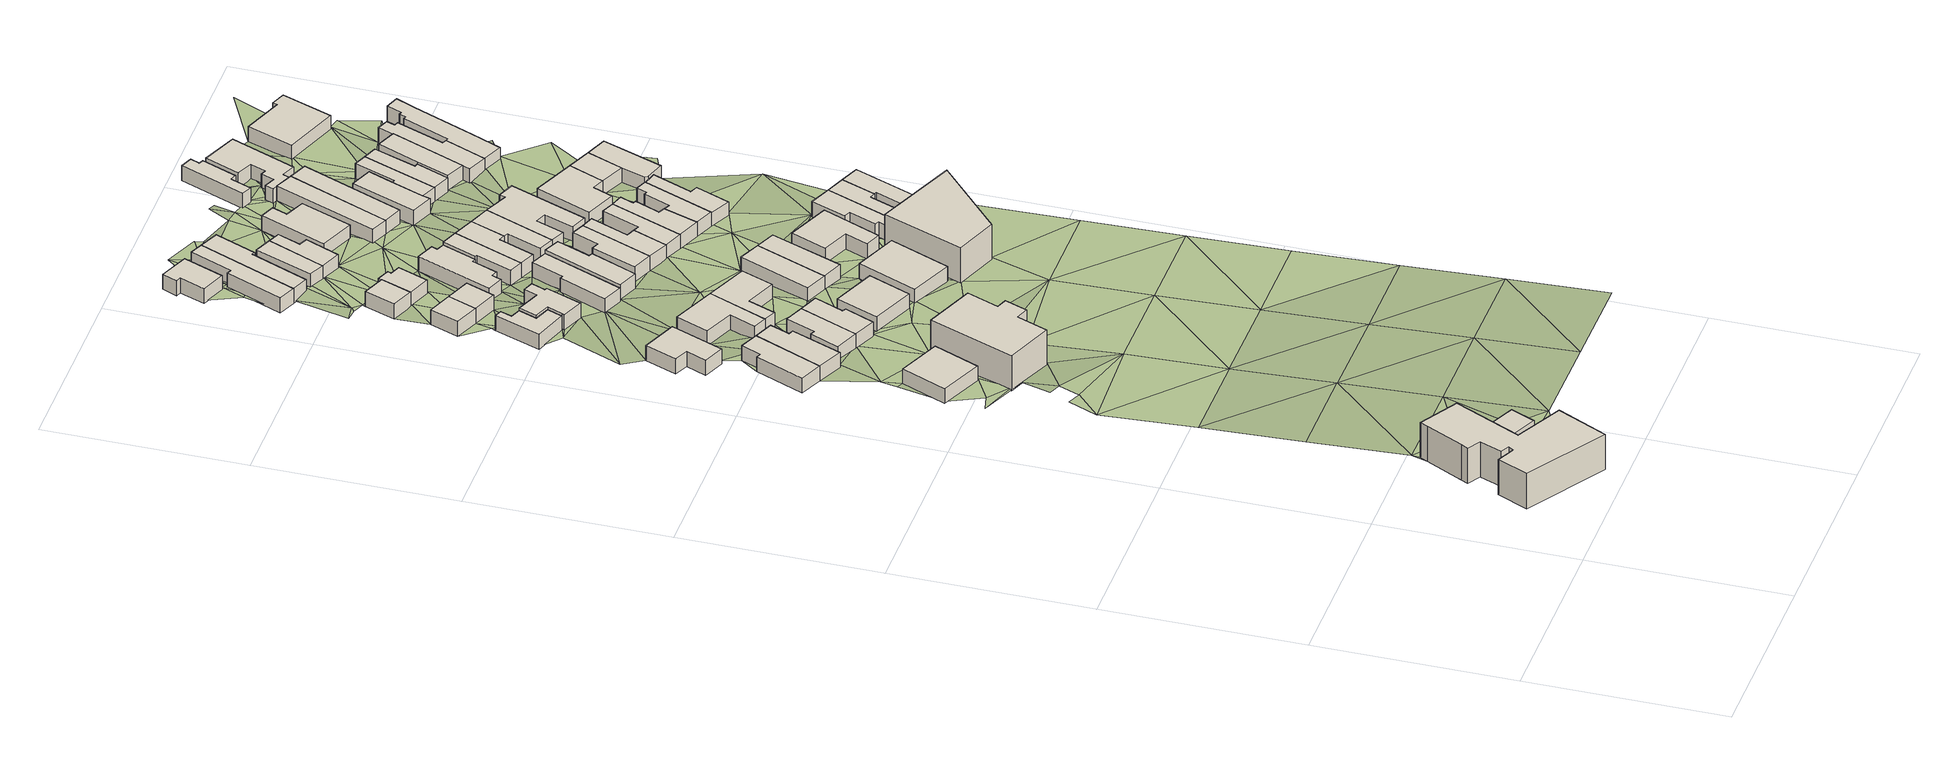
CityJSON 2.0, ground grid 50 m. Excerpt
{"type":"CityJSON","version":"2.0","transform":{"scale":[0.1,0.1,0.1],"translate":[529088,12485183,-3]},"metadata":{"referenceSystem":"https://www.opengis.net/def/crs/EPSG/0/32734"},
"CityObjects":{
"building1":{"type":"Building","attributes":{"building":"retail","building:levels":3,"building_height":9.7,"plus_code":"4FRW3F94+77R","ground_height":23.98,"roof_height":33.68},"geometry":[{"type":"Solid","lod":"1","boundaries":[[[[0,1,2,3]],[[1,4,5,2]],[[4,6,7,5]],[[6,8,9,7]],[[8,10,11,9]],[[10,12,13,11]],[[12,14,15,13]],[[14,16,17,15]],[[16,18,19,17]],[[18,20,21,19]],[[20,22,23,21]],[[22,24,25,23]],[[24,26,27,25]],[[26,0,3,27]],[[3,2,5,7,9,11,13,15,17,19,21,23,25,27]],[[26,24,22,20,18,16,14,12,10,8,6,4,1,0]]]]}]},
"building2":{"type":"Building","attributes":{"building":"service","building:levels":1,"building_height":4.1,"plus_code":"4FRW3F94+78V","ground_height":24.58,"roof_height":28.68},"geometry":[{"type":"Solid","lod":"1","boundaries":[[[[28,29,30,31]],[[29,32,33,30]],[[32,34,35,33]],[[34,28,31,35]],[[31,30,33,35]],[[34,32,29,28]]]]}]},
"building3":{"type":"Building","attributes":{"address":"42 Ormskirk Street Woodstock Cape Town","building":"house","building:levels":1,"building_height":4.1,"plus_code":"4FRW3F94+Q7H","ground_height":19.28,"roof_height":23.38},"geometry":[{"type":"Solid","lod":"1","boundaries":[[[[36,37,38,39]],[[37,40,41,38]],[[40,42,43,41]],[[42,36,39,43]],[[39,38,41,43]],[[42,40,37,36]]]]}]},
"building4":{"type":"Building","attributes":{"address":"Ormskirk Street Woodstock Cape Town","building":"house","building:levels":1,"building_height":4.1,"plus_code":"4FRW3F94+V7V","ground_height":18.62,"roof_height":22.72},"geometry":[{"type":"Solid","lod":"1","boundaries":[[[[44,45,46,47]],[[45,48,49,46]],[[48,50,51,49]],[[50,52,53,51]],[[52,54,55,53]],[[54,44,47,55]],[[47,46,49,51,53,55]],[[54,52,50,48,45,44]]]]}]},
"building5":{"type":"Building","attributes":{"address":"BHC School of Design 72 Salt River Road Salt River Cape Town","building":"college","building:levels":3,"amenity":"college","building_height":9.7,"plus_code":"4FRW3F94+P8Q","ground_height":18.91,"roof_height":28.61},"geometry":[{"type":"Solid","lod":"1","boundaries":[[[[56,57,58,59]],[[57,60,61,58]],[[60,62,63,61]],[[62,64,65,63]],[[64,66,67,65]],[[66,68,69,67]],[[68,70,71,69]],[[70,56,59,71]],[[59,58,61,63,65,67,69,71]],[[70,68,66,64,62,60,57,56]]]]}]},
"building6":{"type":"Building","attributes":{"address":"Ormskirk Street Woodstock Cape Town","building":"house","building:levels":1,"building_height":4.1,"plus_code":"4FRW3F94+V7Q","ground_height":18.62,"roof_height":22.72},"geometry":[{"type":"Solid","lod":"1","boundaries":[[[[44,54,55,47]],[[54,72,73,55]],[[72,74,75,73]],[[74,76,77,75]],[[76,78,79,77]],[[78,44,47,79]],[[47,55,73,75,77,79]],[[78,76,74,72,54,44]]]]}]},
"building7":{"type":"Building","attributes":{"address":"80 Regent Road Woodstock Cape Town","building":"house","building:levels":1,"building_height":4.1,"plus_code":"4FRW3F94+X7P","ground_height":17.68,"roof_height":21.78},"geometry":[{"type":"Solid","lod":"1","boundaries":[[[[80,81,82,83]],[[81,84,85,82]],[[84,86,87,85]],[[86,88,89,87]],[[88,90,91,89]],[[90,80,83,91]],[[83,82,85,87,89,91]],[[90,88,86,84,81,80]]]]}]},
"building8":{"type":"Building","attributes":{"address":"33A Ormskirk Street Woodstock Cape Town","building":"house","building:levels":1,"building_height":4.1,"plus_code":"4FRW3F94+V8G","ground_height":18.24,"roof_height":22.34},"geometry":[{"type":"Solid","lod":"1","boundaries":[[[[92,93,94,95]],[[93,96,97,94]],[[96,98,99,97]],[[98,100,101,99]],[[100,102,103,101]],[[102,92,95,103]],[[95,94,97,99,101,103]],[[102,100,98,96,93,92]]]]}]},
"building9":{"type":"Building","attributes":{"address":"33B Ormskirk Street Woodstock Cape Town","building":"house","building:levels":1,"building_height":4.1,"plus_code":"4FRW3F94+V9M","ground_height":18.24,"roof_height":22.34},"geometry":[{"type":"Solid","lod":"1","boundaries":[[[[92,102,103,95]],[[102,104,105,103]],[[104,106,107,105]],[[106,108,109,107]],[[108,110,111,109]],[[110,92,95,111]],[[95,103,105,107,109,111]],[[110,108,106,104,102,92]]]]}]},
"building10":{"type":"Building","attributes":{"address":"82 Regent Road Woodstock Cape Town","building":"house","building:levels":1,"building_height":4.1,"plus_code":"4FRW3F94+X89","ground_height":17.44,"roof_height":21.54},"geometry":[{"type":"Solid","lod":"1","boundaries":[[[[112,113,114,115]],[[113,116,117,114]],[[116,118,119,117]],[[118,120,121,119]],[[120,122,123,121]],[[122,112,115,123]],[[115,114,117,119,121,123]],[[122,120,118,116,113,112]]]]}]},
"building11":{"type":"Building","attributes":{"address":"51 Regent Road Woodstock Cape Town","building":"house","building:levels":1,"building_height":4.1,"plus_code":"4FRW3FC4+47G","ground_height":15.79,"roof_height":19.89},"geometry":[{"type":"Solid","lod":"1","boundaries":[[[[124,125,126,127]],[[125,128,129,126]],[[128,130,131,129]],[[130,132,133,131]],[[132,134,135,133]],[[134,136,137,135]],[[136,138,139,137]],[[138,124,127,139]],[[127,126,129,131,133,135,137,139]],[[138,136,134,132,130,128,125,124]]]]}]},
"building12":{"type":"Building","attributes":{"address":"18E Oxford Street Woodstock Cape Town","building":"house","building:levels":1,"building_height":4.1,"plus_code":"4FRW3FC4+57Q","ground_height":15.79,"roof_height":19.89},"geometry":[{"type":"Solid","lod":"1","boundaries":[[[[140,141,142,143]],[[141,144,145,142]],[[144,146,147,145]],[[146,140,143,147]],[[143,142,145,147]],[[146,144,141,140]]]]}]},
"building13":{"type":"Building","attributes":{"address":"35 Ormskirk Street Woodstock Cape Town","building":"house","building:levels":1,"building_height":4.1,"plus_code":"4FRW3F94+VC2","ground_height":18.24,"roof_height":22.34},"geometry":[{"type":"Solid","lod":"1","boundaries":[[[[148,149,150,151]],[[149,152,153,150]],[[152,154,155,153]],[[154,148,151,155]],[[151,150,153,155]],[[154,152,149,148]]]]}]},
"building14":{"type":"Building","attributes":{"address":"53 Regent Road Woodstock Cape Town","building":"house","building:levels":1,"building_height":4.1,"plus_code":"4FRW3FC4+483","ground_height":16.55,"roof_height":20.65},"geometry":[{"type":"Solid","lod":"1","boundaries":[[[[156,157,158,159]],[[157,160,161,158]],[[160,162,163,161]],[[162,164,165,163]],[[164,166,167,165]],[[166,168,169,167]],[[168,170,171,169]],[[170,172,173,171]],[[172,174,175,173]],[[174,176,177,175]],[[176,156,159,177]],[[159,158,161,163,165,167,169,171,173,175,177]],[[176,174,172,170,168,166,164,162,160,157,156]]]]}]},
"building15":{"type":"Building","attributes":{"address":"84 Regent Road Woodstock Cape Town","building":"house","building:levels":1,"building_height":4.1,"plus_code":"4FRW3F94+X94","ground_height":17.44,"roof_height":21.54},"geometry":[{"type":"Solid","lod":"1","boundaries":[[[[112,122,123,115]],[[122,178,179,123]],[[178,180,181,179]],[[180,182,183,181]],[[182,184,185,183]],[[184,112,115,185]],[[115,123,179,181,183,185]],[[184,182,180,178,122,112]]]]}]},
"building16":{"type":"Building","attributes":{"address":"18D Oxford Street Woodstock Cape Town","building":"house","building:levels":1,"building_height":4.1,"plus_code":"4FRW3FC4+58F","ground_height":15.79,"roof_height":19.89},"geometry":[{"type":"Solid","lod":"1","boundaries":[[[[141,140,143,142]],[[140,186,187,143]],[[186,188,189,187]],[[188,141,142,189]],[[142,143,187,189]],[[188,186,140,141]]]]}]},
"building17":{"type":"Building","attributes":{"address":"18B Oxford Street Woodstock Cape Town","building":"house","building:levels":1,"building_height":4.1,"plus_code":"4FRW3FC4+68R","ground_height":14.93,"roof_height":19.03},"geometry":[{"type":"Solid","lod":"1","boundaries":[[[[190,191,192,193]],[[191,194,195,192]],[[194,196,197,195]],[[196,190,193,197]],[[193,192,195,197]],[[196,194,191,190]]]]}]},
"building18":{"type":"Building","attributes":{"address":"18C Oxford Street Woodstock Cape Town","building":"house","building:levels":1,"building_height":4.1,"plus_code":"4FRW3FC4+68P","ground_height":14.8,"roof_height":18.9},"geometry":[{"type":"Solid","lod":"1","boundaries":[[[[198,199,200,201]],[[199,202,203,200]],[[202,204,205,203]],[[204,206,207,205]],[[206,208,209,207]],[[208,210,211,209]],[[210,198,201,211]],[[201,200,203,205,207,209,211]],[[210,208,206,204,202,199,198]]]]}]},
"building19":{"type":"Building","attributes":{"address":"55 Regent Road Woodstock Cape Town","building":"house","building:levels":1,"building_height":4.1,"plus_code":"4FRW3FC4+39M","ground_height":15.6,"roof_height":19.7},"geometry":[{"type":"Solid","lod":"1","boundaries":[[[[212,213,214,215]],[[213,216,217,214]],[[216,218,219,217]],[[218,220,221,219]],[[220,222,223,221]],[[222,212,215,223]],[[215,214,217,219,221,223]],[[222,220,218,216,213,212]]]]}]},
"building20":{"type":"Building","attributes":{"address":"37 Ormskirk Street Woodstock Cape Town","building":"house","building:levels":1,"building_height":4.1,"plus_code":"4FRW3F94+RFM","ground_height":17.89,"roof_height":21.99},"geometry":[{"type":"Solid","lod":"1","boundaries":[[[[224,225,226,227]],[[225,228,229,226]],[[228,230,231,229]],[[230,224,227,231]],[[227,226,229,231]],[[230,228,225,224]]]]}]},
"building21":{"type":"Building","attributes":{"address":"86 Regent Road Woodstock Cape Town","building":"house","building:levels":1,"building_height":4.1,"plus_code":"4FRW3F94+WCP","ground_height":17.22,"roof_height":21.32},"geometry":[{"type":"Solid","lod":"1","boundaries":[[[[232,233,234,235]],[[233,236,237,234]],[[236,238,239,237]],[[238,232,235,239]],[[235,234,237,239]],[[238,236,233,232]]]]}]},
"building22":{"type":"Building","attributes":{"address":"57 Regent Road Woodstock Cape Town","building":"house","building:levels":1,"building_height":4.1,"plus_code":"4FRW3FC4+39H","ground_height":16.55,"roof_height":20.65},"geometry":[{"type":"Solid","lod":"1","boundaries":[[[[240,241,242,243]],[[241,244,245,242]],[[244,246,247,245]],[[246,248,249,247]],[[248,250,251,249]],[[250,240,243,251]],[[243,242,245,247,249,251]],[[250,248,246,244,241,240]]]]}]},
"building23":{"type":"Building","attributes":{"address":"11A Oxford Street Woodstock Cape Town","building":"house","building:levels":1,"building_height":4.1,"plus_code":"4FRW3FC4+97X","ground_height":13.09,"roof_height":17.19},"geometry":[{"type":"Solid","lod":"1","boundaries":[[[[252,253,254,255]],[[253,256,257,254]],[[256,258,259,257]],[[258,260,261,259]],[[260,262,263,261]],[[262,252,255,263]],[[255,254,257,259,261,263]],[[262,260,258,256,253,252]]]]}]},
"building24":{"type":"Building","attributes":{"address":"20 Oxford Street Woodstock Cape Town","building":"house","building:levels":1,"building_height":4.1,"plus_code":"4FRW3FC4+59V","ground_height":14.8,"roof_height":18.9},"geometry":[{"type":"Solid","lod":"1","boundaries":[[[[264,265,266,267]],[[265,268,269,266]],[[268,270,271,269]],[[270,272,273,271]],[[272,274,275,273]],[[274,276,277,275]],[[276,278,279,277]],[[278,280,281,279]],[[280,282,283,281]],[[282,264,267,283]],[[267,266,269,271,273,275,277,279,281,283]],[[282,280,278,276,274,272,270,268,265,264]]]]}]},
"building25":{"type":"Building","attributes":{"address":"13 Oxford Street Woodstock Cape Town","building":"house","building:levels":1,"building_height":4.1,"plus_code":"4FRW3FC4+88R","ground_height":13.09,"roof_height":17.19},"geometry":[{"type":"Solid","lod":"1","boundaries":[[[[284,285,286,287]],[[285,288,289,286]],[[288,290,291,289]],[[290,292,293,291]],[[292,294,295,293]],[[294,284,287,295]],[[287,286,289,291,293,295]],[[294,292,290,288,285,284]]]]}]},
"building26":{"type":"Building","attributes":{"address":"88 Regent Road Woodstock Cape Town","building":"house","building:levels":1,"building_height":4.1,"plus_code":"4FRW3F94+WFC","ground_height":17.22,"roof_height":21.32},"geometry":[{"type":"Solid","lod":"1","boundaries":[[[[232,238,239,235]],[[238,296,297,239]],[[296,298,299,297]],[[298,232,235,299]],[[235,239,297,299]],[[298,296,238,232]]]]}]},
"building27":{"type":"Building","attributes":{"address":"15 Oxford Street Woodstock Cape Town","building":"house","building:levels":1,"building_height":4.1,"plus_code":"4FRW3FC4+88V","ground_height":13.09,"roof_height":17.19},"geometry":[{"type":"Solid","lod":"1","boundaries":[[[[284,300,301,287]],[[300,302,303,301]],[[302,304,305,303]],[[304,306,307,305]],[[306,285,286,307]],[[285,284,287,286]],[[287,301,303,305,307,286]],[[285,306,304,302,300,284]]]]}]},
"building28":{"type":"Building","attributes":{"address":"22 Oxford Street Woodstock Cape Town","building":"house","building:levels":1,"building_height":4.1,"plus_code":"4FRW3FC4+598","ground_height":15.6,"roof_height":19.7},"geometry":[{"type":"Solid","lod":"1","boundaries":[[[[308,309,310,311]],[[309,312,313,310]],[[312,314,315,313]],[[314,316,317,315]],[[316,318,319,317]],[[318,308,311,319]],[[311,310,313,315,317,319]],[[318,316,314,312,309,308]]]]}]},
"building29":{"type":"Building","attributes":{"address":"17 Oxford Street Woodstock Cape Town","building":"house","building:levels":1,"building_height":4.1,"plus_code":"4FRW3FC4+88Q","ground_height":13.85,"roof_height":17.95},"geometry":[{"type":"Solid","lod":"1","boundaries":[[[[320,321,322,323]],[[321,324,325,322]],[[324,326,327,325]],[[326,320,323,327]],[[323,322,325,327]],[[326,324,321,320]]]]}]},
"building30":{"type":"Building","attributes":{"address":"59 Regent Road Woodstock Cape Town","building":"house","building:levels":1,"building_height":4.1,"plus_code":"4FRW3FC4+3CF","ground_height":16.45,"roof_height":20.55},"geometry":[{"type":"Solid","lod":"1","boundaries":[[[[328,329,330,331]],[[329,332,333,330]],[[332,334,335,333]],[[334,336,337,335]],[[336,338,339,337]],[[338,328,331,339]],[[331,330,333,335,337,339]],[[338,336,334,332,329,328]]]]}]},
"building31":{"type":"Building","attributes":{"address":"19 Oxford Street Woodstock Cape Town","building":"house","building:levels":1,"building_height":4.1,"plus_code":"4FRW3FC4+896","ground_height":13.85,"roof_height":17.95},"geometry":[{"type":"Solid","lod":"1","boundaries":[[[[320,340,341,323]],[[340,342,343,341]],[[342,344,345,343]],[[344,346,347,345]],[[346,321,322,347]],[[321,320,323,322]],[[323,341,343,345,347,322]],[[321,346,344,342,340,320]]]]}]},
"building32":{"type":"Building","attributes":{"address":"24 Oxford Street Woodstock Cape Town","building":"house","building:levels":1,"building_height":4.1,"plus_code":"4FRW3FC4+5CM","ground_height":15.6,"roof_height":19.7},"geometry":[{"type":"Solid","lod":"1","boundaries":[[[[348,308,311,349]],[[308,318,319,311]],[[318,350,351,319]],[[350,352,353,351]],[[352,354,355,353]],[[354,348,349,355]],[[349,311,319,351,353,355]],[[354,352,350,318,308,348]]]]}]},
"building33":{"type":"Building","attributes":{"address":"61 Regent Road Woodstock Cape Town","building":"house","building:levels":1,"building_height":4.1,"plus_code":"4FRW3FC4+3FJ","ground_height":16.45,"roof_height":20.55},"geometry":[{"type":"Solid","lod":"1","boundaries":[[[[328,338,339,331]],[[338,356,357,339]],[[356,358,359,357]],[[358,360,361,359]],[[360,362,363,361]],[[362,328,331,363]],[[331,339,357,359,361,363]],[[362,360,358,356,338,328]]]]}]},
"building34":{"type":"Building","attributes":{"address":"90 Regent Road Woodstock Cape Town","building":"house","building:levels":1,"building_height":4.1,"plus_code":"4FRW3F94+WG2","ground_height":17.89,"roof_height":21.99},"geometry":[{"type":"Solid","lod":"1","boundaries":[[[[364,365,366,367]],[[365,368,369,366]],[[368,370,371,369]],[[370,372,373,371]],[[372,374,375,373]],[[374,364,367,375]],[[367,366,369,371,373,375]],[[374,372,370,368,365,364]]]]}]},
"building35":{"type":"Building","attributes":{"address":"70 Salt River Road","building":"industrial","building:levels":3,"building_height":9.7,"plus_code":"4FRW3F94+RG8","ground_height":17.89,"roof_height":27.59},"geometry":[{"type":"Solid","lod":"1","boundaries":[[[[376,377,378,379]],[[377,380,381,378]],[[380,382,383,381]],[[382,376,379,383]],[[379,378,381,383]],[[382,380,377,376]]]]}]},
"building36":{"type":"Building","attributes":{"address":"26 Oxford Street Woodstock Cape Town","building":"house","building:levels":1,"building_height":4.1,"plus_code":"4FRW3FC4+5C4","ground_height":15.6,"roof_height":19.7},"geometry":[{"type":"Solid","lod":"1","boundaries":[[[[384,348,349,385]],[[348,354,355,349]],[[354,386,387,355]],[[386,388,389,387]],[[388,390,391,389]],[[390,384,385,391]],[[385,349,355,387,389,391]],[[390,388,386,354,348,384]]]]}]},
"building37":{"type":"Building","attributes":{"address":"63 Regent Road Woodstock Cape Town","building":"house","building:levels":1,"building_height":4.1,"plus_code":"4FRW3FC4+3F3","ground_height":16.45,"roof_height":20.55},"geometry":[{"type":"Solid","lod":"1","boundaries":[[[[392,393,394,395]],[[393,396,397,394]],[[396,358,359,397]],[[358,356,357,359]],[[356,398,399,357]],[[398,392,395,399]],[[395,394,397,359,357,399]],[[398,356,358,396,393,392]]]]}]},
"building38":{"type":"Building","attributes":{"address":"65 Regent Road Woodstock Cape Town","building":"house","building:levels":1,"building_height":4.1,"plus_code":"4FRW3FC4+3F9","ground_height":16.45,"roof_height":20.55},"geometry":[{"type":"Solid","lod":"1","boundaries":[[[[400,401,402,403]],[[401,404,405,402]],[[404,406,407,405]],[[406,408,409,407]],[[408,410,411,409]],[[410,392,395,411]],[[392,398,399,395]],[[398,400,403,399]],[[403,402,405,407,409,411,395,399]],[[398,392,410,408,406,404,401,400]]]]}]},
"building39":{"type":"Building","attributes":{"address":"92 Regent Road Woodstock Cape Town","building":"house","building:levels":1,"building_height":4.1,"plus_code":"4FRW3F94+VGQ","ground_height":17.54,"roof_height":21.64},"geometry":[{"type":"Solid","lod":"1","boundaries":[[[[412,413,414,415]],[[413,416,417,414]],[[416,418,419,417]],[[418,420,421,419]],[[420,422,423,421]],[[422,424,425,423]],[[424,426,427,425]],[[426,412,415,427]],[[415,414,417,419,421,423,425,427]],[[426,424,422,420,418,416,413,412]]]]}]},
"building40":{"type":"Building","attributes":{"address":"21 Oxford Street Woodstock Cape Town","building":"house","building:levels":1,"building_height":4.1,"plus_code":"4FRW3FC4+8CC","ground_height":13.85,"roof_height":17.95},"geometry":[{"type":"Solid","lod":"1","boundaries":[[[[428,429,430,431]],[[429,432,433,430]],[[432,434,435,433]],[[434,436,437,435]],[[436,438,439,437]],[[438,428,431,439]],[[431,430,433,435,437,439]],[[438,436,434,432,429,428]]]]}]},
"building41":{"type":"Building","attributes":{"address":"30 Oxford Street Woodstock Cape Town","building":"house","building:levels":1,"building_height":4.1,"plus_code":"4FRW3FC4+5F7","ground_height":15.63,"roof_height":19.73},"geometry":[{"type":"Solid","lod":"1","boundaries":[[[[384,390,391,385]],[[390,440,441,391]],[[440,442,443,441]],[[442,444,445,443]],[[444,446,447,445]],[[446,448,449,447]],[[448,450,451,449]],[[450,452,453,451]],[[452,454,455,453]],[[454,384,385,455]],[[385,391,441,443,445,447,449,451,453,455]],[[454,452,450,448,446,444,442,440,390,384]]]]}]},
"building42":{"type":"Building","attributes":{"address":"94 Regent Road Woodstock Cape Town","building":"house","building:levels":1,"building_height":4.1,"plus_code":"4FRW3F94+WH3","ground_height":17.54,"roof_height":21.64},"geometry":[{"type":"Solid","lod":"1","boundaries":[[[[456,412,415,457]],[[412,426,427,415]],[[426,458,459,427]],[[458,460,461,459]],[[460,462,463,461]],[[462,464,465,463]],[[464,466,467,465]],[[466,456,457,467]],[[457,415,427,459,461,463,465,467]],[[466,464,462,460,458,426,412,456]]]]}]},
"building43":{"type":"Building","attributes":{"address":"67 Regent Road Woodstock Cape Town","building":"house","building:levels":1,"building_height":4.1,"plus_code":"4FRW3FC4+2GJ","ground_height":16.45,"roof_height":20.55},"geometry":[{"type":"Solid","lod":"1","boundaries":[[[[468,469,470,471]],[[469,472,473,470]],[[472,474,475,473]],[[474,476,477,475]],[[476,401,402,477]],[[401,400,403,402]],[[400,478,479,403]],[[478,468,471,479]],[[471,470,473,475,477,402,403,479]],[[478,400,401,476,474,472,469,468]]]]}]},
"building44":{"type":"Building","attributes":{"address":"69 Regent Road Woodstock Cape Town","building":"house","building:levels":1,"building_height":4.1,"plus_code":"4FRW3FC4+3G5","ground_height":16.25,"roof_height":20.35},"geometry":[{"type":"Solid","lod":"1","boundaries":[[[[480,481,482,483]],[[481,484,485,482]],[[484,486,487,485]],[[486,488,489,487]],[[488,490,491,489]],[[490,480,483,491]],[[483,482,485,487,489,491]],[[490,488,486,484,481,480]]]]}]},
"building45":{"type":"Building","attributes":{"address":"23 Oxford Street Woodstock Cape Town","building":"house","building:levels":1,"building_height":4.1,"plus_code":"4FRW3FC4+8C9","ground_height":13.89,"roof_height":17.99},"geometry":[{"type":"Solid","lod":"1","boundaries":[[[[492,493,494,495]],[[493,496,497,494]],[[496,498,499,497]],[[498,492,495,499]],[[495,494,497,499]],[[498,496,493,492]]]]}]},
"building46":{"type":"Building","attributes":{"address":"96 Regent Road Woodstock Cape Town","building":"house","building:levels":1,"building_height":4.1,"plus_code":"4FRW3F94+VHG","ground_height":17.54,"roof_height":21.64},"geometry":[{"type":"Solid","lod":"1","boundaries":[[[[500,456,457,501]],[[456,466,467,457]],[[466,502,503,467]],[[502,504,505,503]],[[504,506,507,505]],[[506,508,509,507]],[[508,510,511,509]],[[510,500,501,511]],[[501,457,467,503,505,507,509,511]],[[510,508,506,504,502,466,456,500]]]]}]},
"building47":{"type":"Building","attributes":{"address":"32 Oxford Street Woodstock Cape Town","building":"house","building:levels":1,"building_height":4.1,"plus_code":"4FRW3FC4+4GF","ground_height":15.63,"roof_height":19.73},"geometry":[{"type":"Solid","lod":"1","boundaries":[[[[512,513,514,515]],[[513,516,517,514]],[[516,518,519,517]],[[518,520,521,519]],[[520,522,523,521]],[[522,512,515,523]],[[515,514,517,519,521,523]],[[522,520,518,516,513,512]]]]}]},
"building48":{"type":"Building","attributes":{"address":"27 Oxford Street Woodstock Cape Town","building":"house","building:levels":1,"building_height":4.1,"plus_code":"4FRW3FC4+7F7","ground_height":14.74,"roof_height":18.84},"geometry":[{"type":"Solid","lod":"1","boundaries":[[[[524,525,526,527]],[[525,528,529,526]],[[528,530,531,529]],[[530,532,533,531]],[[532,534,535,533]],[[534,524,527,535]],[[527,526,529,531,533,535]],[[534,532,530,528,525,524]]]]}]},
"building49":{"type":"Building","attributes":{"address":"25 Oxford Street Woodstock Cape Town","building":"house","building:levels":1,"building_height":4.1,"plus_code":"4FRW3FC4+8F7","ground_height":13.89,"roof_height":17.99},"geometry":[{"type":"Solid","lod":"1","boundaries":[[[[492,536,537,495]],[[536,538,539,537]],[[538,493,494,539]],[[493,492,495,494]],[[495,537,539,494]],[[493,538,536,492]]]]}]},
"building50":{"type":"Building","attributes":{"address":"29 Oxford Street Woodstock Cape Town","building":"house","building:levels":1,"building_height":4.1,"plus_code":"4FRW3FC4+7GC","ground_height":13.89,"roof_height":17.99},"geometry":[{"type":"Solid","lod":"1","boundaries":[[[[540,541,542,543]],[[541,544,545,542]],[[544,546,547,545]],[[546,548,549,547]],[[548,550,551,549]],[[550,540,543,551]],[[543,542,545,547,549,551]],[[550,548,546,544,541,540]]]]}]},
"building51":{"type":"Building","attributes":{"address":"34 Oxford Street Woodstock Cape Town","building":"house","building:levels":1,"building_height":4.1,"plus_code":"4FRW3FC4+4HC","ground_height":15.63,"roof_height":19.73},"geometry":[{"type":"Solid","lod":"1","boundaries":[[[[552,553,554,555]],[[553,512,515,554]],[[512,522,523,515]],[[522,552,555,523]],[[555,554,515,523]],[[522,512,553,552]]]]}]},
"building52":{"type":"Building","attributes":{"address":"20 York Street Woodstock Cape Town","building":"house","building:levels":1,"building_height":4.1,"plus_code":"4FRW3FC4+CFF","ground_height":13.06,"roof_height":17.16},"geometry":[{"type":"Solid","lod":"1","boundaries":[[[[556,557,558,559]],[[557,560,561,558]],[[560,562,563,561]],[[562,564,565,563]],[[564,566,567,565]],[[566,568,569,567]],[[568,570,571,569]],[[570,556,559,571]],[[559,558,561,563,565,567,569,571]],[[570,568,566,564,562,560,557,556]]]]}]},
"building53":{"type":"Building","attributes":{"address":"31 Oxford Street Woodstock Cape Town","building":"house","building:levels":1,"building_height":4.1,"plus_code":"4FRW3FC4+7GP","ground_height":13.89,"roof_height":17.99},"geometry":[{"type":"Solid","lod":"1","boundaries":[[[[541,572,573,542]],[[572,574,575,573]],[[574,576,577,575]],[[576,578,579,577]],[[578,544,545,579]],[[544,541,542,545]],[[542,573,575,577,579,545]],[[544,578,576,574,572,541]]]]}]},
"building54":{"type":"Building","attributes":{"address":"36 Oxford Street Woodstock Cape Town","building":"house","building:levels":1,"building_height":4.1,"plus_code":"4FRW3FC4+4H8","ground_height":15.67,"roof_height":19.77},"geometry":[{"type":"Solid","lod":"1","boundaries":[[[[553,552,555,554]],[[552,580,581,555]],[[580,582,583,581]],[[582,584,585,583]],[[584,586,587,585]],[[586,553,554,587]],[[554,555,581,583,585,587]],[[586,584,582,580,552,553]]]]}]},
"building55":{"type":"Building","attributes":{"address":"22 York Street Woodstock Cape Town","building":"house","building:levels":1,"building_height":4.1,"plus_code":"4FRW3FC4+CG2","ground_height":13.06,"roof_height":17.16},"geometry":[{"type":"Solid","lod":"1","boundaries":[[[[588,589,590,591]],[[589,592,593,590]],[[592,594,595,593]],[[594,596,597,595]],[[596,598,599,597]],[[598,600,601,599]],[[600,602,603,601]],[[602,604,605,603]],[[604,606,607,605]],[[606,608,609,607]],[[608,610,611,609]],[[610,588,591,611]],[[591,590,593,595,597,599,601,603,605,607,609,611]],[[610,608,606,604,602,600,598,596,594,592,589,588]]]]}]},
"building56":{"type":"Building","attributes":{"address":"33 Oxford Street Woodstock Cape Town","building":"house","building:levels":1,"building_height":4.1,"plus_code":"4FRW3FC4+7GQ","ground_height":14.51,"roof_height":18.61},"geometry":[{"type":"Solid","lod":"1","boundaries":[[[[612,613,614,615]],[[613,616,617,614]],[[616,618,619,617]],[[618,620,621,619]],[[620,612,615,621]],[[615,614,617,619,621]],[[620,618,616,613,612]]]]}]},
"building57":{"type":"Building","attributes":{"address":"33C Oxford Street Woodstock Cape Town","building":"house","building:levels":1,"building_height":4.1,"plus_code":"4FRW3FC4+7HF","ground_height":13.99,"roof_height":18.09},"geometry":[{"type":"Solid","lod":"1","boundaries":[[[[622,623,624,625]],[[623,626,627,624]],[[626,628,629,627]],[[628,630,631,629]],[[630,632,633,631]],[[632,634,635,633]],[[634,636,637,635]],[[636,622,625,637]],[[625,624,627,629,631,633,635,637]],[[636,634,632,630,628,626,623,622]]]]}]},
"building58":{"type":"Building","attributes":{"address":"33B Oxford Street Woodstock Cape Town","building":"house","building:levels":1,"building_height":4.1,"plus_code":"4FRW3FC4+7JC","ground_height":13.99,"roof_height":18.09},"geometry":[{"type":"Solid","lod":"1","boundaries":[[[[622,638,639,625]],[[638,640,641,639]],[[640,642,643,641]],[[642,644,645,643]],[[644,646,647,645]],[[646,648,649,647]],[[648,650,651,649]],[[650,652,653,651]],[[652,654,655,653]],[[654,656,657,655]],[[656,623,624,657]],[[623,622,625,624]],[[625,639,641,643,645,647,649,651,653,655,657,624]],[[623,656,654,652,650,648,646,644,642,640,638,622]]]]}]},
"building59":{"type":"Building","attributes":{"address":"24 York Street Woodstock Cape Town","building":"house","building:levels":1,"building_height":4.1,"plus_code":"4FRW3FC4+9HM","ground_height":13.06,"roof_height":17.16},"geometry":[{"type":"Solid","lod":"1","boundaries":[[[[658,659,660,661]],[[659,662,663,660]],[[662,664,665,663]],[[664,666,667,665]],[[666,668,669,667]],[[668,658,661,669]],[[661,660,663,665,667,669]],[[668,666,664,662,659,658]]]]}]},
"terrain1":{"type":"TINRelief","geometry":[{"type":"CompositeSurface","lod":"1","boundaries":[[[26,670,0]],[[671,672,673]],[[671,674,672]],[[24,671,673]],[[26,24,670]],[[674,34,672]],[[673,28,24]],[[674,675,34]],[[676,670,24]],[[34,675,28]],[[677,678,670]],[[28,676,24]],[[676,28,675]],[[677,679,678]],[[670,676,677]],[[680,679,681]],[[680,682,683]],[[679,677,681]],[[684,685,686]],[[676,675,687]],[[685,688,686]],[[689,684,690]],[[680,691,682]],[[692,689,36]],[[688,693,694]],[[686,690,684]],[[676,687,677]],[[687,675,695]],[[691,680,681]],[[696,692,36]],[[694,682,691]],[[694,697,688]],[[697,686,688]],[[696,698,54]],[[690,686,68]],[[696,36,68]],[[691,697,694]],[[681,677,699]],[[36,42,68]],[[690,68,42]],[[50,48,45]],[[700,698,696]],[[699,677,687]],[[700,696,68]],[[700,701,698]],[[702,698,701]],[[703,697,691]],[[45,44,704]],[[703,705,697]],[[698,702,74]],[[44,706,704]],[[707,691,681]],[[68,708,700]],[[706,80,704]],[[702,709,74]],[[681,699,710]],[[76,74,78]],[[44,711,706]],[[44,78,711]],[[687,695,712]],[[93,74,709]],[[713,81,714]],[[93,78,74]],[[715,708,68]],[[68,66,715]],[[716,66,717]],[[703,691,707]],[[711,78,718]],[[706,719,80]],[[118,706,711]],[[93,718,78]],[[720,713,721]],[[707,681,710]],[[80,714,81]],[[708,715,722]],[[720,723,724]],[[708,722,106]],[[687,712,699]],[[718,93,725]],[[695,726,712]],[[93,92,725]],[[713,714,721]],[[723,720,727]],[[719,714,80]],[[703,728,716]],[[722,152,106]],[[722,715,729]],[[720,721,727]],[[152,108,106]],[[730,140,146]],[[715,66,731]],[[730,136,134]],[[725,92,732]],[[134,733,734]],[[728,66,716]],[[152,110,108]],[[140,730,134]],[[732,92,110]],[[731,729,715]],[[735,710,699]],[[134,734,186]],[[703,707,728]],[[736,725,737]],[[140,134,186]],[[725,732,737]],[[719,241,714]],[[110,152,738]],[[739,719,112]],[[732,110,738]],[[740,734,741]],[[731,66,742]],[[743,191,144]],[[186,734,740]],[[699,712,735]],[[739,241,719]],[[141,743,144]],[[732,738,737]],[[729,731,149]],[[744,745,746]],[[152,747,738]],[[748,721,714]],[[728,742,66]],[[747,152,149]],[[749,721,748]],[[186,740,750]],[[749,172,751]],[[744,752,745]],[[753,746,745]],[[750,188,186]],[[743,141,754]],[[112,184,739]],[[754,141,188]],[[749,748,172]],[[149,731,228]],[[172,755,740]],[[755,750,740]],[[196,752,190]],[[756,731,742]],[[739,244,241]],[[757,707,710]],[[738,758,737]],[[735,759,710]],[[149,228,747]],[[753,745,760]],[[752,196,761]],[[762,763,764]],[[752,765,745]],[[755,172,316]],[[184,737,758]],[[745,766,760]],[[213,172,748]],[[184,758,739]],[[228,767,747]],[[764,768,762]],[[188,750,270]],[[769,763,770]],[[765,752,761]],[[244,739,771]],[[172,213,316]],[[755,772,773]],[[748,774,213]],[[766,745,765]],[[772,755,316]],[[770,763,762]],[[188,270,754]],[[757,728,707]],[[742,728,775]],[[757,710,759]],[[771,776,244]],[[244,776,246]],[[202,777,778]],[[225,756,742]],[[770,762,768]],[[370,767,228]],[[779,739,758]],[[213,318,316]],[[772,316,314]],[[270,202,754]],[[779,771,739]],[[777,780,761]],[[781,772,312]],[[780,765,761]],[[767,370,365]],[[772,314,312]],[[760,766,782]],[[318,213,350]],[[252,770,768]],[[776,783,246]],[[228,225,370]],[[742,382,225]],[[350,213,240]],[[298,767,365]],[[783,248,246]],[[288,768,784]],[[202,785,777]],[[782,786,760]],[[388,350,240]],[[768,288,252]],[[250,248,783]],[[370,368,365]],[[775,728,787]],[[788,779,758]],[[785,202,270]],[[372,370,225]],[[240,250,388]],[[780,777,785]],[[364,298,365]],[[354,350,388]],[[789,758,232]],[[225,382,372]],[[728,757,787]],[[783,790,791]],[[250,792,388]],[[793,309,268]],[[783,791,250]],[[794,786,782]],[[354,352,350]],[[785,270,268]],[[795,252,288]],[[758,789,788]],[[791,792,250]],[[372,382,796]],[[782,321,794]],[[386,354,388]],[[268,309,308]],[[780,797,342]],[[789,232,298]],[[285,795,288]],[[798,796,382]],[[798,382,799]],[[800,792,791]],[[780,801,797]],[[794,321,802]],[[803,780,785]],[[804,372,796]],[[805,799,382]],[[346,344,342]],[[798,806,796]],[[791,807,800]],[[360,358,362]],[[808,298,364]],[[807,791,328]],[[801,780,803]],[[809,788,789]],[[285,810,795]],[[372,804,374]],[[268,308,811]],[[785,268,811]],[[342,797,436]],[[285,802,812]],[[393,358,396]],[[804,796,813]],[[298,808,789]],[[444,800,807]],[[328,814,807]],[[775,787,815]],[[808,364,374]],[[321,346,436]],[[358,393,362]],[[810,285,812]],[[436,346,342]],[[816,805,382]],[[814,328,362]],[[800,444,442]],[[436,802,321]],[[785,817,803]],[[809,789,818]],[[819,805,462]],[[308,348,811]],[[462,805,820]],[[815,816,775]],[[814,362,821]],[[804,808,374]],[[817,785,811]],[[393,821,362]],[[822,818,789]],[[504,462,820]],[[812,802,823]],[[805,816,820]],[[789,808,822]],[[803,429,801]],[[504,820,506]],[[821,393,392]],[[802,436,823]],[[406,404,401]],[[462,504,466]],[[534,348,384]],[[811,824,817]],[[820,816,825]],[[348,534,811]],[[462,466,464]],[[821,513,814]],[[474,401,476]],[[392,826,821]],[[466,504,502]],[[401,474,406]],[[816,827,825]],[[410,408,406]],[[432,429,434]],[[410,826,392]],[[454,452,384]],[[384,452,534]],[[828,436,434]],[[496,429,803]],[[823,436,828]],[[410,406,469]],[[829,814,513]],[[406,474,469]],[[814,829,450]],[[530,824,811]],[[410,469,826]],[[474,472,469]],[[808,830,822]],[[496,434,429]],[[831,828,434]],[[823,828,832]],[[833,534,452]],[[412,830,808]],[[826,469,834]],[[833,524,534]],[[826,834,835]],[[831,434,836]],[[829,513,450]],[[837,490,838]],[[496,836,434]],[[837,822,830]],[[839,832,828]],[[468,840,469]],[[469,840,834]],[[412,456,830]],[[452,841,833]],[[452,450,842]],[[530,538,824]],[[843,831,836]],[[513,512,450]],[[840,468,844]],[[468,490,844]],[[843,836,845]],[[490,837,846]],[[841,452,842]],[[847,836,496]],[[834,840,848]],[[830,846,837]],[[846,844,490]],[[849,528,525]],[[850,843,845]],[[496,493,847]],[[560,843,562]],[[845,851,850]],[[562,843,850]],[[546,530,528]],[[852,842,450]],[[849,546,528]],[[847,493,538]],[[546,538,530]],[[841,842,853]],[[854,450,512]],[[589,562,850]],[[855,856,847]],[[538,855,847]],[[589,850,857]],[[852,450,854]],[[857,850,858]],[[589,564,562]],[[538,859,855]],[[859,538,546]],[[860,861,862]],[[546,544,859]],[[842,616,853]],[[863,846,864]],[[865,512,553]],[[855,859,866]],[[861,867,862]],[[544,866,859]],[[865,854,512]],[[866,610,855]],[[634,616,842]],[[634,862,867]],[[868,544,862]],[[854,869,870]],[[866,544,868]],[[634,867,616]],[[871,872,873]],[[664,610,866]],[[873,874,875]],[[634,868,862]],[[875,871,873]],[[871,876,877]],[[876,871,878]],[[879,634,876]],[[871,875,878]],[[875,880,878]],[[881,868,634]],[[881,634,879]],[[664,882,883]],[[884,664,883]]]}]}
},
"vertices":[
[124,404,112],[77,310,112],[77,310,209],[124,404,209],[67,292,112],[67,292,209],[100,272,112],[100,272,209],[77,216,112],[77,216,209],[98,204,112],[98,204,209],[90,192,112],[90,192,209],[45,213,112],[45,213,209],[9,135,112],[9,135,209],[209,10,112],[209,10,209],[271,137,112],[271,137,209],[150,198,112],[150,198,209],[232,367,112],[232,367,209],[135,424,112],[135,424,209],
[312,261,119],[219,303,119],[219,303,159],[312,261,159],[191,241,119],[191,241,159],[284,200,119],[284,200,159],
[146,1651,66],[97,1537,66],[97,1537,106],[146,1651,106],[205,1491,66],[205,1491,106],[254,1606,66],[254,1606,106],
[186,2009,59],[139,2029,59],[139,2029,100],[186,2009,100],[118,1979,59],[118,1979,100],[106,1984,59],[106,1984,100],[54,1860,59],[54,1860,100],[112,1836,59],[112,1836,100],
[314,1360,62],[345,1438,62],[345,1438,159],[314,1360,159],[377,1426,62],[377,1426,159],[399,1483,62],[399,1483,159],[372,1493,62],[372,1493,159],[404,1573,62],[404,1573,159],[277,1623,62],[277,1623,159],[192,1407,62],[192,1407,159],
[176,1807,59],[176,1807,100],[228,1935,59],[228,1935,100],[215,1939,59],[215,1939,100],[235,1989,59],[235,1989,100],
[181,2205,49],[91,2241,49],[91,2241,90],[181,2205,90],[59,2161,49],[59,2161,90],[95,2146,49],[95,2146,90],[73,2094,49],[73,2094,90],[127,2072,49],[127,2072,90],
[324,1943,55],[275,1963,55],[275,1963,96],[324,1943,96],[245,1889,55],[245,1889,96],[233,1894,55],[233,1894,96],[202,1821,55],[202,1821,96],[263,1796,55],[263,1796,96],
[319,1772,55],[319,1772,96],[351,1846,55],[351,1846,96],[342,1851,55],[342,1851,96],[373,1924,55],[373,1924,96],
[334,2161,47],[223,2207,47],[223,2207,88],[334,2161,88],[189,2125,47],[189,2125,88],[265,2093,47],[265,2093,88],[237,2027,47],[237,2027,88],[271,2012,47],[271,2012,88],
[174,2464,31],[189,2502,31],[189,2502,72],[174,2464,72],[149,2517,31],[149,2517,72],[167,2563,31],[167,2563,72],[141,2573,31],[141,2573,72],[152,2602,31],[152,2602,72],[133,2609,31],[133,2609,72],[89,2492,31],[89,2492,72],
[147,2659,31],[176,2732,31],[176,2732,72],[147,2659,72],[113,2756,31],[113,2756,72],[86,2684,31],[86,2684,72],
[449,1725,55],[493,1831,55],[493,1831,96],[449,1725,96],[383,1876,55],[383,1876,96],[340,1770,55],[340,1770,96],
[167,2563,38],[149,2517,38],[149,2517,79],[167,2563,79],[189,2502,38],[189,2502,79],[174,2464,38],[174,2464,79],[170,2457,38],[170,2457,79],[225,2435,38],[225,2435,79],[260,2525,38],[260,2525,79],[254,2528,38],[254,2528,79],[268,2563,38],[268,2563,79],[241,2573,38],[241,2573,79],[228,2539,38],[228,2539,79],
[302,1999,47],[302,1999,88],[329,2067,47],[329,2067,88],[408,2036,47],[408,2036,88],[440,2117,47],[440,2117,88],
[209,2635,31],[209,2635,72],[238,2708,31],[238,2708,72],
[153,2922,22],[123,2845,22],[123,2845,63],[153,2922,63],[179,2823,22],[179,2823,63],[209,2900,22],[209,2900,63],
[179,2823,21],[237,2801,21],[237,2801,62],[179,2823,62],[267,2877,21],[267,2877,62],[241,2887,21],[241,2887,62],[245,2896,21],[245,2896,62],[212,2909,21],[212,2909,62],[209,2900,21],[209,2900,62],
[404,2572,29],[361,2590,29],[361,2590,70],[404,2572,70],[327,2508,29],[327,2508,70],[319,2511,29],[319,2511,70],[268,2391,29],[268,2391,70],[320,2370,29],[320,2370,70],
[582,1674,52],[645,1825,52],[645,1825,93],[582,1674,93],[536,1869,52],[536,1869,93],[473,1719,52],[473,1719,93],
[549,2113,45],[494,2136,45],[494,2136,86],[549,2113,86],[420,1956,45],[420,1956,86],[476,1933,45],[476,1933,86],
[404,2572,38],[320,2370,38],[320,2370,79],[404,2572,79],[372,2349,38],[372,2349,79],[421,2466,38],[421,2466,79],[411,2470,38],[411,2470,79],[445,2554,38],[445,2554,79],
[186,3359,4],[112,3389,4],[112,3389,45],[186,3359,45],[96,3351,4],[96,3351,45],[109,3346,4],[109,3346,45],[84,3282,4],[84,3282,45],[145,3258,4],[145,3258,45],
[381,2806,21],[361,2814,21],[361,2814,62],[381,2806,62],[367,2829,21],[367,2829,62],[322,2847,21],[322,2847,62],[246,2657,21],[246,2657,62],[287,2641,21],[287,2641,62],[297,2665,21],[297,2665,62],[312,2659,21],[312,2659,62],[338,2723,21],[338,2723,62],[347,2720,21],[347,2720,62],
[142,3088,4],[248,3338,4],[248,3338,45],[142,3088,45],[215,3352,4],[215,3352,45],[170,3245,4],[170,3245,45],[158,3250,4],[158,3250,45],[98,3107,4],[98,3107,45],
[529,1912,45],[529,1912,86],[599,2092,45],[599,2092,86],
[184,3071,4],[184,3071,45],[246,3217,4],[246,3217,45],[254,3214,4],[254,3214,45],[297,3317,4],[297,3317,45],
[423,2790,29],[381,2806,29],[381,2806,70],[423,2790,70],[347,2720,29],[347,2720,70],[352,2718,29],[352,2718,70],[316,2627,29],[316,2627,70],[352,2613,29],[352,2613,70],
[238,3048,11],[299,3192,11],[299,3192,52],[238,3048,52],[256,3210,11],[256,3210,52],[198,3066,11],[198,3066,52],
[523,2518,37],[489,2532,37],[489,2532,78],[523,2518,78],[462,2465,37],[462,2465,78],[444,2472,37],[444,2472,78],[398,2359,37],[398,2359,78],[450,2338,37],[450,2338,78],
[290,3027,11],[290,3027,52],[327,3113,11],[327,3113,52],[305,3122,11],[305,3122,52],[329,3180,11],[329,3180,52],
[478,2768,29],[478,2768,70],[391,2596,29],[391,2596,70],[427,2686,29],[427,2686,70],[443,2680,29],[443,2680,70],
[503,2315,37],[503,2315,78],[538,2402,37],[538,2402,78],[516,2411,37],[516,2411,78],[555,2507,37],[555,2507,78],
[608,2050,52],[571,1960,52],[571,1960,93],[608,2050,93],[639,1931,52],[639,1931,93],[615,1874,52],[615,1874,93],[655,1858,52],[655,1858,93],[717,2005,52],[717,2005,93],
[583,1643,52],[693,1603,52],[693,1603,149],[583,1643,149],[870,1761,52],[870,1761,149],[662,1846,52],[662,1846,149],
[531,2748,29],[531,2748,70],[454,2675,29],[454,2675,70],[418,2588,29],[418,2588,70],[459,2571,29],[459,2571,70],
[624,2478,37],[591,2491,37],[591,2491,78],[624,2478,78],[553,2396,37],[553,2396,78],[551,2296,37],[551,2296,78],
[609,2273,37],[639,2360,37],[639,2360,78],[609,2273,78],[623,2368,37],[623,2368,78],[649,2431,37],[649,2431,78],[641,2434,37],[641,2434,78],[655,2468,37],[655,2468,78],
[801,2021,48],[746,2043,48],[746,2043,89],[801,2021,89],[712,1956,48],[712,1956,89],[728,1949,48],[728,1949,89],[701,1880,48],[701,1880,89],[711,1875,48],[711,1875,89],[698,1841,48],[698,1841,89],[725,1830,48],[725,1830,89],
[411,3035,11],[462,3163,11],[462,3163,52],[411,3035,52],[411,3184,11],[411,3184,52],[426,3222,11],[426,3222,52],[389,3237,11],[389,3237,52],[322,3071,11],[322,3071,52],
[495,2556,29],[495,2556,70],[522,2627,29],[522,2627,70],[550,2616,29],[550,2616,70],[521,2542,29],[521,2542,70],[563,2526,29],[563,2526,70],[639,2720,29],[639,2720,70],[596,2737,29],[596,2737,70],[591,2722,29],[591,2722,70],
[849,2002,48],[849,2002,89],[745,1823,48],[745,1823,89],[757,1855,48],[757,1855,89],[773,1849,48],[773,1849,89],[801,1921,48],[801,1921,89],[816,1916,48],[816,1916,89],
[728,2432,37],[700,2443,37],[700,2443,78],[728,2432,78],[689,2417,37],[689,2417,78],[682,2420,37],[682,2420,78],[655,2353,37],[655,2353,78],[656,2254,37],[656,2254,78],
[728,2432,35],[656,2254,35],[656,2254,76],[728,2432,76],[709,2229,35],[709,2229,76],[744,2315,35],[744,2315,76],[724,2323,35],[724,2323,76],[764,2422,35],[764,2422,76],
[450,2962,12],[556,3218,12],[556,3218,53],[450,2962,53],[510,3238,12],[510,3238,53],[407,2980,12],[407,2980,53],
[897,1983,48],[897,1983,89],[822,1914,48],[822,1914,89],[793,1840,48],[793,1840,89],[804,1836,48],[804,1836,89],[792,1804,48],[792,1804,89],[822,1792,48],[822,1792,89],
[753,2617,29],[645,2662,29],[645,2662,70],[753,2617,70],[587,2522,29],[587,2522,70],[664,2490,29],[664,2490,70],[685,2541,29],[685,2541,70],[716,2528,29],[716,2528,70],
[558,2912,20],[590,2994,20],[590,2994,61],[558,2912,61],[613,3050,20],[613,3050,61],[557,3072,20],[557,3072,61],[494,2909,20],[494,2909,61],[550,2887,20],[550,2887,61],
[498,2943,12],[498,2943,53],[603,3199,12],[603,3199,53],
[558,2912,12],[606,2893,12],[606,2893,53],[558,2912,53],[678,3079,12],[678,3079,53],[646,3092,12],[646,3092,53],[606,2988,12],[606,2988,53],[590,2994,12],[590,2994,53],
[778,2502,29],[814,2592,29],[814,2592,70],[778,2502,70],
[471,3306,3],[498,3295,3],[498,3295,44],[471,3306,44],[519,3348,3],[519,3348,44],[535,3342,3],[535,3342,44],[571,3430,3],[571,3430,44],[559,3435,3],[559,3435,44],[569,3458,3],[569,3458,44],[538,3470,3],[538,3470,44],
[651,2875,12],[651,2875,53],[684,2957,12],[684,2957,53],[674,2959,12],[674,2959,53],[714,3066,12],[714,3066,53],
[757,2443,29],[757,2443,70],[762,2435,29],[762,2435,70],[811,2419,29],[811,2419,70],[868,2571,29],[868,2571,70],
[582,3426,3],[546,3339,3],[546,3339,44],[582,3426,44],[587,3322,3],[587,3322,44],[571,3283,3],[571,3283,44],[558,3288,3],[558,3288,44],[545,3255,3],[545,3255,44],[516,3267,3],[516,3267,44],[508,3245,3],[508,3245,44],[563,3223,3],[563,3223,44],[570,3240,3],[570,3240,44],[605,3226,3],[605,3226,44],[672,3390,3],[672,3390,44],
[651,2875,18],[700,2855,18],[700,2855,59],[651,2875,59],[776,3041,18],[776,3041,59],[726,3061,18],[726,3061,59],[684,2957,18],[684,2957,59],
[747,2816,13],[791,2921,13],[791,2921,54],[747,2816,54],[780,2926,13],[780,2926,54],[827,3046,13],[827,3046,54],[816,3050,13],[816,3050,54],[824,3071,13],[824,3071,54],[795,3082,13],[795,3082,54],[698,2837,13],[698,2837,54],
[798,2795,13],[798,2795,54],[830,2869,13],[830,2869,54],[896,3028,13],[896,3028,54],[917,3075,13],[917,3075,54],[883,3087,13],[883,3087,54],[867,3049,13],[867,3049,54],[861,3052,13],[861,3052,54],[854,3035,13],[854,3035,54],[847,3038,13],[847,3038,54],[797,2919,13],[797,2919,54],
[872,3330,3],[835,3344,3],[835,3344,44],[872,3330,44],[831,3332,3],[831,3332,44],[729,3370,3],[729,3370,44],[686,3254,3],[686,3254,44],[824,3203,3],[824,3203,44],
[137,445,112],[150,198,124],[191,241,124],[219,303,124],[271,137,119],[386,195,119],[386,445,107],[386,695,96],[137,695,100],[137,950,89],[133,1188,80],[386,950,85],[197,1249,80],[163,1262,80],[137,1450,72],[95,1440,72],[192,1407,72],[635,445,104],[219,1390,72],[97,1537,72],[205,1491,72],[386,1200,76],[130,1657,66],[188,1314,80],[218,1302,80],[635,195,115],[137,1700,66],[314,1360,68],[176,1807,66],[635,695,92],[263,1796,62],[202,1821,66],[233,1894,59],[377,1426,68],[127,2072,59],[345,1438,68],[189,2125,49],[635,1200,72],[319,1772,62],[245,1889,59],[635,950,81],[237,2027,59],[884,445,100],[60,2292,49],[268,2391,38],[386,1700,62],[399,1483,68],[372,1493,68],[271,2012,55],[223,2207,49],[137,2450,39],[225,2435,39],[340,1770,62],[174,2464,39],[89,2492,39],[302,1999,55],[884,195,111],[170,2457,39],[635,1450,64],[449,1725,62],[137,2619,31],[473,1719,62],[386,1950,55],[141,2573,39],[167,2563,39],[884,695,88],[329,2067,55],[408,2036,55],[420,1956,55],[386,2200,47],[241,2573,39],[228,2539,39],[583,1643,57],[179,2823,31],[126,2942,22],[137,2950,22],[95,2944,22],[476,1933,55],[319,2511,38],[260,2525,39],[246,2657,31],[254,2528,39],[157,2929,22],[142,3088,13],[237,2801,31],[287,2641,29],[582,1674,57],[884,1200,69],[494,2136,47],[884,950,78],[184,3071,22],[212,2909,22],[137,3200,13],[120,3199,13],[98,3107,13],[238,3048,22],[198,3066,22],[529,1912,52],[158,3250,13],[84,3282,13],[145,3258,13],[450,2338,38],[312,2659,29],[297,2665,29],[327,2508,38],[693,1603,57],[398,2359,38],[245,2896,22],[241,2887,22],[503,2315,47],[290,3027,21],[338,2723,29],[256,3210,13],[444,2472,38],[170,3245,13],[386,2950,21],[246,3217,13],[884,1450,62],[551,2296,45],[635,2200,45],[462,2465,38],[489,2532,38],[459,2571,38],[361,2814,29],[254,3214,13],[227,3410,4],[701,1880,52],[322,3071,21],[698,1841,52],[725,1830,52],[495,2556,38],[411,3035,21],[297,3317,11],[407,2980,21],[712,1956,52],[745,1823,57],[711,1875,52],[521,2542,37],[746,2043,52],[609,2273,45],[316,3375,2],[494,2909,21],[320,3354,2],[728,1949,52],[563,2526,37],[884,1700,55],[870,1761,55],[450,2962,21],[656,2254,45],[757,1855,52],[792,1804,55],[587,2522,37],[709,2229,45],[405,3320,11],[498,2943,21],[822,1792,55],[664,2490,37],[844,1785,55],[441,3315,11],[635,2700,29],[884,2200,42],[471,3306,11],[449,3379,2],[606,2893,20],[716,2528,37],[685,2541,37],[508,3245,11],[744,2315,45],[724,2323,45],[465,3372,2],[757,2443,37],[651,2875,20],[698,2837,20],[498,3295,11],[762,2435,35],[516,3267,12],[811,2419,35],[563,3223,12],[778,2502,35],[606,2988,20],[558,3288,12],[545,3255,12],[747,2816,29],[700,2855,20],[798,2795,29],[605,3226,12],[570,3240,12],[587,3322,12],[571,3283,12],[635,3200,12],[674,2959,20],[684,2957,20],[714,3066,20],[868,2571,35],[884,2450,35],[884,2700,29],[686,3254,12],[726,3061,20],[824,3203,13],[870,2835,18],[830,2869,18],[827,3046,18],[780,2926,18],[791,2921,18],[797,2919,18],[847,3038,18],[824,3071,18],[816,3050,18],[861,3052,18],[880,3099,13],[854,3035,18],[852,3196,13],[831,3332,5],[835,3344,5],[884,3450,5]
]}
